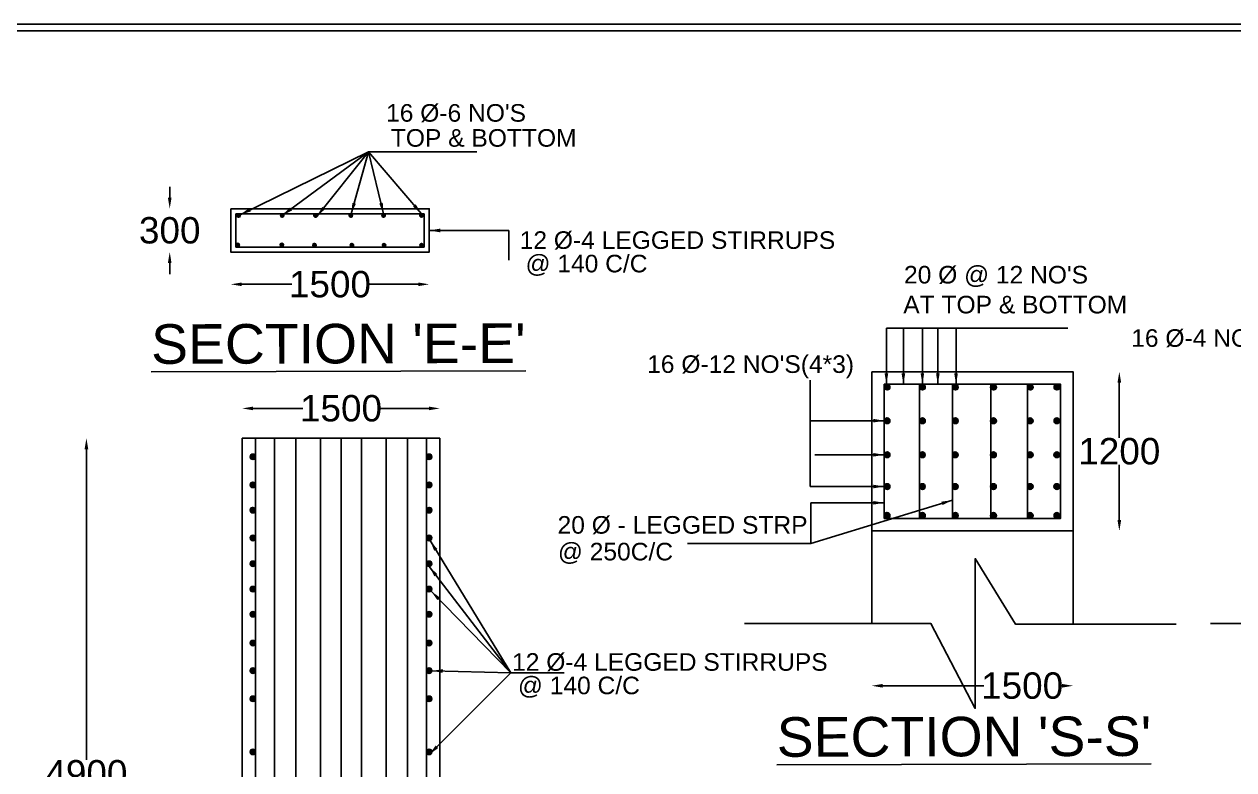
# Model space of a CAD drawing. Header units: inches. Extents: x 528254 to 544982, y -169119 to -158181.
# Drawn here: x 534061 to 536810, y -159877 to -158181 of the extents above; entities that cross this region are included whole.
import ezdxf

# ---------------------------------------------------------------- set-up
doc = ezdxf.new("R2010")
doc.units = ezdxf.units.IN
doc.header["$MEASUREMENT"] = 0
for name, color, linetype in [('DIMENSION', 7, 'Continuous'), ('DRAWING', 7, 'Continuous'), ('TEXT', 7, 'Continuous')]:
    doc.layers.add(name, color=color, linetype=linetype)
doc.styles.get("Standard").update_dxf_attribs({"font": 'arial.ttf', "height": 60})
doc.dimstyles.new('ST100', dxfattribs={"dimtxt": 100, "dimasz": 25, "dimexe": 0, "dimexo": 300, "dimgap": 0.09, "dimtad": 0, "dimtih": 1, "dimtoh": 1, "dimdec": 0, "dimzin": 0, "dimdsep": 46, "dimtxsty": 'Standard', "dimcen": 0, "dimse1": 1, "dimse2": 1, "dimadec": 0, "dimazin": 0, "dimtfac": 1, "dimtdec": 0, "dimtofl": 0, "dimtmove": 0, "dimatfit": 3, "dimfxl": 2000, "dimtolj": 1, "dimtzin": 0, "dimarcsym": 0})
pattern_1 = [(45, (0, 0), (-0.088388347648, 0.088388347648), [])]

# ---------------------------------------------------------------- blocks, each defined once
blk = doc.blocks.new('*D96')
at = {"layer": 'Defpoints', "color": 0, "ltscale": 0.4, "transparency": 16777216}
for p in [(534556.2, -159122.6), (534202.3, -160647.6), (534563.8, -160647.6)]:
    blk.add_point(p, dxfattribs=at)
at = {"layer": 'DIMENSION', "color": 0, "lineweight": -2, "ltscale": 0.4, "transparency": 16777216}
for p, q in [((534202.3, -159147.6), (534202.3, -159854.4)), ((534202.3, -160622.6), (534202.3, -159915.8))]:
    blk.add_line(p, q, dxfattribs=at)
at = {"layer": 'DIMENSION', "color": 0, "ltscale": 0.4, "transparency": 16777216}
for points in [[(534198.2, -159147.6), (534206.5, -159147.6), (534202.3, -159122.6)], [(534198.2, -160622.6), (534206.5, -160622.6), (534202.3, -160647.6)]]:
    blk.add_solid(points, dxfattribs=at)
at = {"layer": 'DIMENSION', "color": 0, "ltscale": 0.4, "transparency": 16777216, "insert": (534202.3, -159885.1), "char_height": 60, "attachment_point": 5}
blk.add_mtext('\\A1;4900', dxfattribs=at)
blk = doc.blocks.new('*D97')
at = {"layer": 'Defpoints', "color": 0, "ltscale": 0.4, "transparency": 16777216}
for p in [(535005.8, -159054.9), (534556.2, -159122.6), (535005.8, -159122.6)]:
    blk.add_point(p, dxfattribs=at)
at = {"layer": 'DIMENSION', "color": 0, "lineweight": -2, "ltscale": 0.4, "transparency": 16777216}
for p, q in [((534581.2, -159054.9), (534694.2, -159054.9)), ((534980.8, -159054.9), (534867.8, -159054.9))]:
    blk.add_line(p, q, dxfattribs=at)
at = {"layer": 'DIMENSION', "color": 0, "ltscale": 0.4, "transparency": 16777216}
for points in [[(534581.2, -159050.8), (534581.2, -159059.1), (534556.2, -159054.9)], [(534980.8, -159050.8), (534980.8, -159059.1), (535005.8, -159054.9)]]:
    blk.add_solid(points, dxfattribs=at)
at = {"layer": 'DIMENSION', "color": 0, "ltscale": 0.4, "transparency": 16777216, "insert": (534781, -159054.9), "char_height": 60, "attachment_point": 5}
blk.add_mtext('\\A1;1500', dxfattribs=at)
blk = doc.blocks.new('*D102')
at = {"layer": 'Defpoints', "color": 0, "ltscale": 0.4, "transparency": 16777216}
for p in [(534530.5, -158699.4), (534981.4, -158699.4), (534981.4, -158772.7)]:
    blk.add_point(p, dxfattribs=at)
at = {"layer": 'DIMENSION', "color": 0, "lineweight": -2, "ltscale": 0.4, "transparency": 16777216}
for p, q in [((534555.5, -158772.7), (534669.2, -158772.7)), ((534956.4, -158772.7), (534842.7, -158772.7))]:
    blk.add_line(p, q, dxfattribs=at)
at = {"layer": 'DIMENSION', "color": 0, "ltscale": 0.4, "transparency": 16777216}
for points in [[(534555.5, -158768.5), (534555.5, -158776.8), (534530.5, -158772.7)], [(534956.4, -158768.5), (534956.4, -158776.8), (534981.4, -158772.7)]]:
    blk.add_solid(points, dxfattribs=at)
at = {"layer": 'DIMENSION', "color": 0, "ltscale": 0.4, "transparency": 16777216, "insert": (534755.9, -158772.7), "char_height": 60, "attachment_point": 5}
blk.add_mtext('\\A1;1500', dxfattribs=at)
blk = doc.blocks.new('*D103')
at = {"layer": 'Defpoints', "color": 0, "ltscale": 0.4, "transparency": 16777216}
for p in [(534530.5, -158600.9), (534391.7, -158699.4), (534530.5, -158699.4)]:
    blk.add_point(p, dxfattribs=at)
at = {"layer": 'DIMENSION', "color": 0, "lineweight": -2, "ltscale": 0.4, "transparency": 16777216}
for p, q in [((534391.7, -158575.9), (534391.7, -158550.9)), ((534391.7, -158724.4), (534391.7, -158749.4))]:
    blk.add_line(p, q, dxfattribs=at)
at = {"layer": 'DIMENSION', "color": 0, "ltscale": 0.4, "transparency": 16777216}
for points in [[(534387.5, -158575.9), (534395.8, -158575.9), (534391.7, -158600.9)], [(534387.5, -158724.4), (534395.8, -158724.4), (534391.7, -158699.4)]]:
    blk.add_solid(points, dxfattribs=at)
at = {"layer": 'DIMENSION', "color": 0, "ltscale": 0.4, "transparency": 16777216, "insert": (534391.7, -158650.2), "char_height": 60, "attachment_point": 5}
blk.add_mtext('\\A1;300', dxfattribs=at)
blk = doc.blocks.new('*D104')
at = {"layer": 'Defpoints', "color": 0, "ltscale": 0.4, "transparency": 16777216}
for p in [(536444.9, -158971.6), (536444.9, -159333.7), (536550, -159333.7)]:
    blk.add_point(p, dxfattribs=at)
at = {"layer": 'DIMENSION', "color": 0, "lineweight": -2, "ltscale": 0.4, "transparency": 16777216}
for p, q in [((536550, -158996.6), (536550, -159121.9)), ((536550, -159308.7), (536550, -159183.4))]:
    blk.add_line(p, q, dxfattribs=at)
at = {"layer": 'DIMENSION', "color": 0, "ltscale": 0.4, "transparency": 16777216}
for points in [[(536545.8, -158996.6), (536554.2, -158996.6), (536550, -158971.6)], [(536545.8, -159308.7), (536554.2, -159308.7), (536550, -159333.7)]]:
    blk.add_solid(points, dxfattribs=at)
at = {"layer": 'DIMENSION', "color": 0, "ltscale": 0.4, "transparency": 16777216, "insert": (536550, -159152.6), "char_height": 60, "attachment_point": 5}
blk.add_mtext('\\A1;1200', dxfattribs=at)
blk = doc.blocks.new('*D105')
at = {"layer": 'Defpoints', "color": 0, "ltscale": 0.4, "transparency": 16777216}
for p in [(535987.2, -159543.4), (536444.9, -159543.4), (536444.9, -159685.7)]:
    blk.add_point(p, dxfattribs=at)
at = {"layer": 'DIMENSION', "color": 0, "lineweight": -2, "ltscale": 0.4, "transparency": 16777216}
for p, q in [((536012.2, -159685.7), (536242.4, -159685.7)), ((536419.9, -159685.7), (536415.9, -159685.7))]:
    blk.add_line(p, q, dxfattribs=at)
at = {"layer": 'DIMENSION', "color": 0, "ltscale": 0.4, "transparency": 16777216}
for points in [[(536012.2, -159681.6), (536012.2, -159689.9), (535987.2, -159685.7)], [(536419.9, -159681.6), (536419.9, -159689.9), (536444.9, -159685.7)]]:
    blk.add_solid(points, dxfattribs=at)
at = {"layer": 'DIMENSION', "color": 0, "ltscale": 0.4, "transparency": 16777216, "insert": (536329.1, -159685.7), "char_height": 60, "attachment_point": 5}
blk.add_mtext('\\A1;1500', dxfattribs=at)

msp = doc.modelspace()

# ---------------------------------------------------------------- hatches: boundary and pattern name
at = {"layer": 'DRAWING', "ltscale": 0.4}
h = msp.add_hatch(dxfattribs=at)
h.set_pattern_fill('ANSI31', color=256, style=0)
h.set_pattern_definition(pattern_1)
h.paths.add_polyline_path([(534552, -158616.2, 1), (534544.4, -158616.2, 1)])
h = msp.add_hatch(dxfattribs=at)
h.set_pattern_fill('ANSI31', color=256, style=0)
h.set_pattern_definition([(45, (99.1671, 0), (-0.088388347648, 0.088388347648), [])])
h.paths.add_polyline_path([(534651.2, -158616.2, 1), (534643.5, -158616.2, 1)])
h = msp.add_hatch(dxfattribs=at)
h.set_pattern_fill('ANSI31', color=256, style=0)
h.set_pattern_definition([(45, (174.68738, 0), (-0.088388347648, 0.088388347648), [])])
h.paths.add_polyline_path([(534726.7, -158616.2, 1), (534719.1, -158616.2, 1)])
h = msp.add_hatch(dxfattribs=at)
h.set_pattern_fill('ANSI31', color=256, style=0)
h.set_pattern_definition([(45, (254.87171, 0), (-0.088388347648, 0.088388347648), [])])
h.paths.add_polyline_path([(534806.9, -158616.2, 1), (534799.3, -158616.2, 1)])
h = msp.add_hatch(dxfattribs=at)
h.set_pattern_fill('ANSI31', color=256, style=0)
h.set_pattern_definition([(45, (329.61149, 0), (-0.088388347648, 0.088388347648), [])])
h.paths.add_polyline_path([(534881.6, -158616.2, 1), (534874, -158616.2, 1)])
h = msp.add_hatch(dxfattribs=at)
h.set_pattern_fill('ANSI31', color=256, style=0)
h.set_pattern_definition([(45, (415.73545, 0), (-0.088388347648, 0.088388347648), [])])
h.paths.add_polyline_path([(534967.8, -158616.2, 1), (534960.1, -158616.2, 1)])
h = msp.add_hatch(dxfattribs=at)
h.set_pattern_fill('ANSI31', color=256, style=0)
h.set_pattern_definition([(45, (-1.97509, -67.01304), (-0.088388347648, 0.088388347648), [])])
h.paths.add_polyline_path([(534550.1, -158683.2, 1), (534542.4, -158683.2, 1)])
h = msp.add_hatch(dxfattribs=at)
h.set_pattern_fill('ANSI31', color=256, style=0)
h.set_pattern_definition([(45, (98.30496, -67.01304), (-0.088388347648, 0.088388347648), [])])
h.paths.add_polyline_path([(534650.3, -158683.2, 1), (534642.7, -158683.2, 1)])
h = msp.add_hatch(dxfattribs=at)
h.set_pattern_fill('ANSI31', color=256, style=0)
h.set_pattern_definition([(45, (172.48435, -67.22873), (-0.088388347648, 0.088388347648), [])])
h.paths.add_polyline_path([(534724.5, -158683.4, 1), (534716.9, -158683.4, 1)])
h = msp.add_hatch(dxfattribs=at)
h.set_pattern_fill('ANSI31', color=256, style=0)
h.set_pattern_definition([(45, (257.71025, -67.4712), (-0.088388347648, 0.088388347648), [])])
h.paths.add_polyline_path([(534809.7, -158683.7, 1), (534802.1, -158683.7, 1)])
h = msp.add_hatch(dxfattribs=at)
h.set_pattern_fill('ANSI31', color=256, style=0)
h.set_pattern_definition([(45, (330.63365, -67.71747), (-0.088388347648, 0.088388347648), [])])
h.paths.add_polyline_path([(534882.7, -158683.9, 1), (534875, -158683.9, 1)])
h = msp.add_hatch(dxfattribs=at)
h.set_pattern_fill('ANSI31', color=256, style=0)
h.set_pattern_definition([(45, (415.85955, -67.47472), (-0.088388347648, 0.088388347648), [])])
h.paths.add_polyline_path([(534967.9, -158683.7, 1), (534960.2, -158683.7, 1)])
h = msp.add_hatch(dxfattribs=at)
h.set_pattern_fill('ANSI31', color=256, style=0)
h.set_pattern_definition([(45, (0, 76.61513), (-0.088388347648, 0.088388347648), [])])
h.paths.add_polyline_path([(536028.7, -159006.3, 1), (536015.8, -159006.3, 1)])
h = msp.add_hatch(dxfattribs=at)
h.set_pattern_fill('ANSI31', color=256, style=0)
h.set_pattern_definition([(45, (80.17453, 76.61513), (-0.088388347648, 0.088388347648), [])])
h.paths.add_polyline_path([(536108.9, -159006.3, 1), (536096, -159006.3, 1)])
h = msp.add_hatch(dxfattribs=at)
h.set_pattern_fill('ANSI31', color=256, style=0)
h.set_pattern_definition([(45, (155.02992, 76.61513), (-0.088388347648, 0.088388347648), [])])
h.paths.add_polyline_path([(536183.7, -159006.3, 1), (536170.8, -159006.3, 1)])
h = msp.add_hatch(dxfattribs=at)
h.set_pattern_fill('ANSI31', color=256, style=0)
h.set_pattern_definition([(45, (241.76717, 76.61513), (-0.088388347648, 0.088388347648), [])])
h.paths.add_polyline_path([(536270.5, -159006.3, 1), (536257.6, -159006.3, 1)])
h = msp.add_hatch(dxfattribs=at)
h.set_pattern_fill('ANSI31', color=256, style=0)
h.set_pattern_definition([(45, (325.36153, 76.61513), (-0.088388347648, 0.088388347648), [])])
h.paths.add_polyline_path([(536354.1, -159006.3, 1), (536341.1, -159006.3, 1)])
h = msp.add_hatch(dxfattribs=at)
h.set_pattern_fill('ANSI31', color=256, style=0)
h.set_pattern_definition([(45, (385.70878, 76.61513), (-0.088388347648, 0.088388347648), [])])
h.paths.add_polyline_path([(536414.4, -159006.3, 1), (536401.5, -159006.3, 1)])
h = msp.add_hatch(dxfattribs=at)
h.set_pattern_fill('ANSI31', color=256, style=0)
h.set_pattern_definition(pattern_1)
h.paths.add_polyline_path([(536028.7, -159082.9, 1), (536015.8, -159082.9, 1)])
h = msp.add_hatch(dxfattribs=at)
h.set_pattern_fill('ANSI31', color=256, style=0)
h.set_pattern_definition([(45, (80.17453, 0), (-0.088388347648, 0.088388347648), [])])
h.paths.add_polyline_path([(536108.9, -159082.9, 1), (536096, -159082.9, 1)])
h = msp.add_hatch(dxfattribs=at)
h.set_pattern_fill('ANSI31', color=256, style=0)
h.set_pattern_definition([(45, (155.02992, 0), (-0.088388347648, 0.088388347648), [])])
h.paths.add_polyline_path([(536183.7, -159082.9, 1), (536170.8, -159082.9, 1)])
h = msp.add_hatch(dxfattribs=at)
h.set_pattern_fill('ANSI31', color=256, style=0)
h.set_pattern_definition([(45, (241.76717, 0), (-0.088388347648, 0.088388347648), [])])
h.paths.add_polyline_path([(536270.5, -159082.9, 1), (536257.6, -159082.9, 1)])
h = msp.add_hatch(dxfattribs=at)
h.set_pattern_fill('ANSI31', color=256, style=0)
h.set_pattern_definition([(45, (325.36153, 0), (-0.088388347648, 0.088388347648), [])])
h.paths.add_polyline_path([(536354.1, -159082.9, 1), (536341.1, -159082.9, 1)])
h = msp.add_hatch(dxfattribs=at)
h.set_pattern_fill('ANSI31', color=256, style=0)
h.set_pattern_definition([(45, (385.70878, 0), (-0.088388347648, 0.088388347648), [])])
h.paths.add_polyline_path([(536414.4, -159082.9, 1), (536401.5, -159082.9, 1)])
h = msp.add_hatch(dxfattribs=at)
h.set_pattern_fill('ANSI31', color=256, style=0)
h.set_pattern_definition([(45, (-0.13021, -77.51685), (-0.088388347648, 0.088388347648), [])])
h.paths.add_polyline_path([(536028.6, -159160.4, 1), (536015.7, -159160.4, 1)])
h = msp.add_hatch(dxfattribs=at)
h.set_pattern_fill('ANSI31', color=256, style=0)
h.set_pattern_definition([(45, (80.04432, -77.51685), (-0.088388347648, 0.088388347648), [])])
h.paths.add_polyline_path([(536108.7, -159160.4, 1), (536095.8, -159160.4, 1)])
h = msp.add_hatch(dxfattribs=at)
h.set_pattern_fill('ANSI31', color=256, style=0)
h.set_pattern_definition([(45, (154.8997, -77.51685), (-0.088388347648, 0.088388347648), [])])
h.paths.add_polyline_path([(536183.6, -159160.4, 1), (536170.7, -159160.4, 1)])
h = msp.add_hatch(dxfattribs=at)
h.set_pattern_fill('ANSI31', color=256, style=0)
h.set_pattern_definition([(45, (241.63696, -77.51685), (-0.088388347648, 0.088388347648), [])])
h.paths.add_polyline_path([(536270.3, -159160.4, 1), (536257.4, -159160.4, 1)])
h = msp.add_hatch(dxfattribs=at)
h.set_pattern_fill('ANSI31', color=256, style=0)
h.set_pattern_definition([(45, (325.23132, -77.51685), (-0.088388347648, 0.088388347648), [])])
h.paths.add_polyline_path([(536353.9, -159160.4, 1), (536341, -159160.4, 1)])
h = msp.add_hatch(dxfattribs=at)
h.set_pattern_fill('ANSI31', color=256, style=0)
h.set_pattern_definition([(45, (385.57857, -77.51685), (-0.088388347648, 0.088388347648), [])])
h.paths.add_polyline_path([(536414.3, -159160.4, 1), (536401.4, -159160.4, 1)])
h = msp.add_hatch(dxfattribs=at)
h.set_pattern_fill('ANSI31', color=256, scale=0.790864, style=0)
h.set_pattern_definition([(45, (113428.30607, -30490.71603), (-0.069903148846, 0.069903148846), [])])
h.paths.add_polyline_path([(534586.8, -159166.1), (534586.8, -159163.8, 0.90895), (534574.6, -159164.9, 0.90895)])
h = msp.add_hatch(dxfattribs=at)
h.set_pattern_fill('ANSI31', color=256, scale=0.790864, style=0)
h.set_pattern_definition([(135, (956133.68772, -30490.71603), (0.069903148846, 0.069903148846), [])])
h.paths.add_polyline_path([(534975.2, -159166.1), (534975.2, -159163.8, -0.90895), (534987.4, -159164.9, -0.90895)])
h = msp.add_hatch(dxfattribs=at)
h.set_pattern_fill('ANSI31', color=256, scale=0.790864, style=0)
h.set_pattern_definition([(45, (113428.30607, -30554.63111), (-0.069903148846, 0.069903148846), [])])
h.paths.add_polyline_path([(534586.8, -159230), (534586.8, -159227.7, 0.90895), (534574.6, -159228.8, 0.90895)])
h = msp.add_hatch(dxfattribs=at)
h.set_pattern_fill('ANSI31', color=256, scale=0.790864, style=0)
h.set_pattern_definition([(135, (956133.68772, -30554.63111), (0.069903148846, 0.069903148846), [])])
h.paths.add_polyline_path([(534975.2, -159230), (534975.2, -159227.7, -0.90895), (534987.4, -159228.8, -0.90895)])
h = msp.add_hatch(dxfattribs=at)
h.set_pattern_fill('ANSI31', color=256, style=0)
h.set_pattern_definition([(45, (-0.13021, -149.64127), (-0.088388347648, 0.088388347648), [])])
h.paths.add_polyline_path([(536028.6, -159232.6, 1), (536015.7, -159232.6, 1)])
h = msp.add_hatch(dxfattribs=at)
h.set_pattern_fill('ANSI31', color=256, style=0)
h.set_pattern_definition([(45, (80.04432, -149.64127), (-0.088388347648, 0.088388347648), [])])
h.paths.add_polyline_path([(536108.7, -159232.6, 1), (536095.8, -159232.6, 1)])
h = msp.add_hatch(dxfattribs=at)
h.set_pattern_fill('ANSI31', color=256, style=0)
h.set_pattern_definition([(45, (154.8997, -149.64127), (-0.088388347648, 0.088388347648), [])])
h.paths.add_polyline_path([(536183.6, -159232.6, 1), (536170.7, -159232.6, 1)])
h = msp.add_hatch(dxfattribs=at)
h.set_pattern_fill('ANSI31', color=256, style=0)
h.set_pattern_definition([(45, (241.63696, -149.64127), (-0.088388347648, 0.088388347648), [])])
h.paths.add_polyline_path([(536270.3, -159232.6, 1), (536257.4, -159232.6, 1)])
h = msp.add_hatch(dxfattribs=at)
h.set_pattern_fill('ANSI31', color=256, style=0)
h.set_pattern_definition([(45, (325.23132, -149.64127), (-0.088388347648, 0.088388347648), [])])
h.paths.add_polyline_path([(536353.9, -159232.6, 1), (536341, -159232.6, 1)])
h = msp.add_hatch(dxfattribs=at)
h.set_pattern_fill('ANSI31', color=256, style=0)
h.set_pattern_definition([(45, (385.57857, -149.64127), (-0.088388347648, 0.088388347648), [])])
h.paths.add_polyline_path([(536414.3, -159232.6, 1), (536401.4, -159232.6, 1)])
h = msp.add_hatch(dxfattribs=at)
h.set_pattern_fill('ANSI31', color=256, scale=0.790864, style=0)
h.set_pattern_definition([(45, (113428.30607, -30612.15924), (-0.069903148846, 0.069903148846), [])])
h.paths.add_polyline_path([(534586.8, -159287.5), (534586.8, -159285.2, 0.90895), (534574.6, -159286.4, 0.90895)])
h = msp.add_hatch(dxfattribs=at)
h.set_pattern_fill('ANSI31', color=256, scale=0.790864, style=0)
h.set_pattern_definition([(135, (956133.68772, -30612.15924), (0.069903148846, 0.069903148846), [])])
h.paths.add_polyline_path([(534975.2, -159287.5), (534975.2, -159285.2, -0.90895), (534987.4, -159286.4, -0.90895)])
h = msp.add_hatch(dxfattribs=at)
h.set_pattern_fill('ANSI31', color=256, style=0)
h.set_pattern_definition([(45, (0, -215.25505), (-0.088388347648, 0.088388347648), [])])
h.paths.add_polyline_path([(536028.7, -159298.2, 1), (536015.8, -159298.2, 1)])
h = msp.add_hatch(dxfattribs=at)
h.set_pattern_fill('ANSI31', color=256, style=0)
h.set_pattern_definition([(45, (80.17453, -215.25505), (-0.088388347648, 0.088388347648), [])])
h.paths.add_polyline_path([(536108.9, -159298.2, 1), (536096, -159298.2, 1)])
h = msp.add_hatch(dxfattribs=at)
h.set_pattern_fill('ANSI31', color=256, style=0)
h.set_pattern_definition([(45, (155.02992, -215.25505), (-0.088388347648, 0.088388347648), [])])
h.paths.add_polyline_path([(536183.7, -159298.2, 1), (536170.8, -159298.2, 1)])
h = msp.add_hatch(dxfattribs=at)
h.set_pattern_fill('ANSI31', color=256, style=0)
h.set_pattern_definition([(45, (241.76717, -215.25505), (-0.088388347648, 0.088388347648), [])])
h.paths.add_polyline_path([(536270.5, -159298.2, 1), (536257.6, -159298.2, 1)])
h = msp.add_hatch(dxfattribs=at)
h.set_pattern_fill('ANSI31', color=256, style=0)
h.set_pattern_definition([(45, (325.36153, -215.25505), (-0.088388347648, 0.088388347648), [])])
h.paths.add_polyline_path([(536354.1, -159298.2, 1), (536341.1, -159298.2, 1)])
h = msp.add_hatch(dxfattribs=at)
h.set_pattern_fill('ANSI31', color=256, style=0)
h.set_pattern_definition([(45, (385.70878, -215.25505), (-0.088388347648, 0.088388347648), [])])
h.paths.add_polyline_path([(536414.4, -159298.2, 1), (536401.5, -159298.2, 1)])
h = msp.add_hatch(dxfattribs=at)
h.set_pattern_fill('ANSI31', color=256, scale=0.790864, style=0)
h.set_pattern_definition([(45, (113428.30607, -30675.39939), (-0.069903148846, 0.069903148846), [])])
h.paths.add_polyline_path([(534586.8, -159350.8), (534586.8, -159348.4, 0.90895), (534574.6, -159349.6, 0.90895)])
h = msp.add_hatch(dxfattribs=at)
h.set_pattern_fill('ANSI31', color=256, scale=0.790864, style=0)
h.set_pattern_definition([(135, (956133.68772, -30675.39939), (0.069903148846, 0.069903148846), [])])
h.paths.add_polyline_path([(534975.2, -159350.8), (534975.2, -159348.4, -0.90895), (534987.4, -159349.6, -0.90895)])
h = msp.add_hatch(dxfattribs=at)
h.set_pattern_fill('ANSI31', color=256, scale=0.790864, style=0)
h.set_pattern_definition([(45, (113428.30607, -30734.02272), (-0.069903148846, 0.069903148846), [])])
h.paths.add_polyline_path([(534586.8, -159409.4), (534586.8, -159407.1, 0.90895), (534574.6, -159408.2, 0.90895)])
h = msp.add_hatch(dxfattribs=at)
h.set_pattern_fill('ANSI31', color=256, scale=0.790864, style=0)
h.set_pattern_definition([(135, (956133.68772, -30734.02272), (0.069903148846, 0.069903148846), [])])
h.paths.add_polyline_path([(534975.2, -159409.4), (534975.2, -159407.1, -0.90895), (534987.4, -159408.2, -0.90895)])
h = msp.add_hatch(dxfattribs=at)
h.set_pattern_fill('ANSI31', color=256, scale=0.790864, style=0)
h.set_pattern_definition([(45, (113428.30607, -30791.72575), (-0.069903148846, 0.069903148846), [])])
h.paths.add_polyline_path([(534586.8, -159467.1), (534586.8, -159464.8, 0.90895), (534574.6, -159465.9, 0.90895)])
h = msp.add_hatch(dxfattribs=at)
h.set_pattern_fill('ANSI31', color=256, scale=0.790864, style=0)
h.set_pattern_definition([(135, (956133.68772, -30791.72575), (0.069903148846, 0.069903148846), [])])
h.paths.add_polyline_path([(534975.2, -159467.1), (534975.2, -159464.8, -0.90895), (534987.4, -159465.9, -0.90895)])
h = msp.add_hatch(dxfattribs=at)
h.set_pattern_fill('ANSI31', color=256, scale=0.790864, style=0)
h.set_pattern_definition([(45, (113428.30607, -30848.84578), (-0.069903148846, 0.069903148846), [])])
h.paths.add_polyline_path([(534586.8, -159524.2), (534586.8, -159521.9, 0.90895), (534574.6, -159523.1, 0.90895)])
h = msp.add_hatch(dxfattribs=at)
h.set_pattern_fill('ANSI31', color=256, scale=0.790864, style=0)
h.set_pattern_definition([(135, (956133.68772, -30848.84578), (0.069903148846, 0.069903148846), [])])
h.paths.add_polyline_path([(534975.2, -159524.2), (534975.2, -159521.9, -0.90895), (534987.4, -159523.1, -0.90895)])
h = msp.add_hatch(dxfattribs=at)
h.set_pattern_fill('ANSI31', color=256, scale=0.790864, style=0)
h.set_pattern_definition([(45, (113428.30607, -30914.3551), (-0.069903148846, 0.069903148846), [])])
h.paths.add_polyline_path([(534586.8, -159589.7), (534586.8, -159587.4, 0.90895), (534574.6, -159588.6, 0.90895)])
h = msp.add_hatch(dxfattribs=at)
h.set_pattern_fill('ANSI31', color=256, scale=0.790864, style=0)
h.set_pattern_definition([(135, (956133.68772, -30914.3551), (0.069903148846, 0.069903148846), [])])
h.paths.add_polyline_path([(534975.2, -159589.7), (534975.2, -159587.4, -0.90895), (534987.4, -159588.6, -0.90895)])
h = msp.add_hatch(dxfattribs=at)
h.set_pattern_fill('ANSI31', color=256, scale=0.790864, style=0)
h.set_pattern_definition([(45, (113428.30607, -30977.18715), (-0.069903148846, 0.069903148846), [])])
h.paths.add_polyline_path([(534586.8, -159652.6), (534586.8, -159650.2, 0.90895), (534574.6, -159651.4, 0.90895)])
h = msp.add_hatch(dxfattribs=at)
h.set_pattern_fill('ANSI31', color=256, scale=0.790864, style=0)
h.set_pattern_definition([(135, (956133.68772, -30977.18715), (0.069903148846, 0.069903148846), [])])
h.paths.add_polyline_path([(534975.2, -159652.6), (534975.2, -159650.2, -0.90895), (534987.4, -159651.4, -0.90895)])
h = msp.add_hatch(dxfattribs=at)
h.set_pattern_fill('ANSI31', color=256, scale=0.790864, style=0)
h.set_pattern_definition([(45, (113428.30607, -31041.10224), (-0.069903148846, 0.069903148846), [])])
h.paths.add_polyline_path([(534586.8, -159716.5), (534586.8, -159714.1, 0.90895), (534574.6, -159715.3, 0.90895)])
h = msp.add_hatch(dxfattribs=at)
h.set_pattern_fill('ANSI31', color=256, scale=0.790864, style=0)
h.set_pattern_definition([(135, (956133.68772, -31041.10224), (0.069903148846, 0.069903148846), [])])
h.paths.add_polyline_path([(534975.2, -159716.5), (534975.2, -159714.1, -0.90895), (534987.4, -159715.3, -0.90895)])
h = msp.add_hatch(dxfattribs=at)
h.set_pattern_fill('ANSI31', color=256, scale=0.790864, style=0)
h.set_pattern_definition([(45, (113428.30607, -31161.87052), (-0.069903148846, 0.069903148846), [])])
h.paths.add_polyline_path([(534586.8, -159837.2), (534586.8, -159834.9, 0.90895), (534574.6, -159836.1, 0.90895)])
h = msp.add_hatch(dxfattribs=at)
h.set_pattern_fill('ANSI31', color=256, scale=0.790864, style=0)
h.set_pattern_definition([(135, (956133.68772, -31161.87052), (0.069903148846, 0.069903148846), [])])
h.paths.add_polyline_path([(534975.2, -159837.2), (534975.2, -159834.9, -0.90895), (534987.4, -159836.1, -0.90895)])

# ---------------------------------------------------------------- linework, layer by layer
for points in [[(544982.5, -158181), (528254, -158181), (528254, -169119), (544982.5, -169119)], [(544967, -158196.5), (528269.5, -158196.5), (528269.5, -169103.5), (544967, -169103.5)], [(534530.5, -158600.9), (534981.4, -158600.9), (534981.4, -158699.4), (534530.5, -158699.4)], [(534542.1, -158612.4), (534969.8, -158612.4), (534969.8, -158687.9), (534542.1, -158687.9)], [(535987.2, -158971.6), (536444.9, -158971.6), (536444.9, -159333.7), (535987.2, -159333.7)], [(536015.7, -159000.1), (536416.4, -159000.1), (536416.4, -159305.2), (536015.7, -159305.2)]]:
    msp.add_lwpolyline(points, close=True, dxfattribs=at)
for points in [[(536096, -159000.1), (536096, -159305.2)], [(536170.8, -159000.1), (536170.8, -159305.2)], [(536257.6, -159000.1), (536257.6, -159305.2)], [(536341.1, -159000.1), (536341.1, -159305.2)], [(534556.2, -160647.6), (534556.2, -159122.6)], [(534556.2, -159122.6), (535005.8, -159122.6)], [(534586.7, -159122.6), (534586.7, -160647.6)], [(534630, -160647.6), (534630, -159122.6)], [(534678.3, -160647.6), (534678.3, -159122.6)], [(534734.2, -160647.6), (534734.2, -159122.6)], [(534781, -160602.6), (534781, -159122.6)], [(534827.8, -160647.2), (534827.8, -159122.6)], [(534883.6, -160647.2), (534883.6, -159122.6)], [(534932, -160647.2), (534932, -159122.6)], [(534975.3, -159122.6), (534975.3, -160647.2)], [(535005.8, -160647.2), (535005.8, -159122.6)], [(535987.2, -159333.7), (535987.2, -159543.4)], [(536444.9, -159333.7), (536444.9, -159543.4)], [(535698, -159544.4), (536121.9, -159544.4), (536222.6, -159737.3), (536222.6, -159396.3), (536313.7, -159545.6), (536679.5, -159545.6)], [(536757, -159544.4), (537180.9, -159544.4), (537281.6, -159737.3), (537281.6, -159396.3), (537372.7, -159545.6), (537738.5, -159545.6)]]:
    msp.add_lwpolyline(points, dxfattribs=at)
for centre, radius in [((534548.2, -158616.2), 3.82), ((534647.4, -158616.2), 3.82), ((534722.9, -158616.2), 3.82), ((534803.1, -158616.2), 3.82), ((534877.8, -158616.2), 3.82), ((534963.9, -158616.2), 3.82), ((534546.2, -158683.2), 3.82), ((534646.5, -158683.2), 3.82), ((534720.7, -158683.4), 3.82), ((534805.9, -158683.7), 3.82), ((534878.8, -158683.9), 3.82), ((534964.1, -158683.7), 3.82), ((536022.2, -159006.3), 6.46), ((536102.4, -159006.3), 6.46), ((536177.3, -159006.3), 6.46), ((536264, -159006.3), 6.46), ((536347.6, -159006.3), 6.46), ((536408, -159006.3), 6.46), ((536022.2, -159082.9), 6.46), ((536102.4, -159082.9), 6.46), ((536177.3, -159082.9), 6.46), ((536264, -159082.9), 6.46), ((536347.6, -159082.9), 6.46), ((536408, -159082.9), 6.46), ((536022.1, -159160.4), 6.46), ((536102.3, -159160.4), 6.46), ((536177.1, -159160.4), 6.46), ((536263.9, -159160.4), 6.46), ((536347.5, -159160.4), 6.46), ((536407.8, -159160.4), 6.46), ((534580.7, -159164.9), 6.16), ((534981.3, -159164.9), 6.16), ((534580.7, -159228.8), 6.16), ((534981.3, -159228.8), 6.16), ((536022.1, -159232.6), 6.46), ((536102.3, -159232.6), 6.46), ((536177.1, -159232.6), 6.46), ((536263.9, -159232.6), 6.46), ((536347.5, -159232.6), 6.46), ((536407.8, -159232.6), 6.46), ((534580.7, -159286.4), 6.16), ((534981.3, -159286.4), 6.16), ((536022.2, -159298.2), 6.46), ((536102.4, -159298.2), 6.46), ((536177.3, -159298.2), 6.46), ((536264, -159298.2), 6.46), ((536347.6, -159298.2), 6.46), ((536408, -159298.2), 6.46), ((534580.7, -159349.6), 6.16), ((534981.3, -159349.6), 6.16), ((534580.7, -159408.2), 6.16), ((534981.3, -159408.2), 6.16), ((534580.7, -159465.9), 6.16), ((534981.3, -159465.9), 6.16), ((534580.7, -159523.1), 6.16), ((534981.3, -159523.1), 6.16), ((534580.7, -159588.6), 6.16), ((534981.3, -159588.6), 6.16), ((534580.7, -159651.4), 6.16), ((534981.3, -159651.4), 6.16), ((534580.7, -159715.3), 6.16), ((534981.3, -159715.3), 6.16), ((534580.7, -159836.1), 6.16), ((534981.3, -159836.1), 6.16)]:
    msp.add_circle(centre, radius, dxfattribs=at)
at = {"layer": 'TEXT', "ltscale": 0.4}
msp.add_lwpolyline([(535847.2, -159232.6), (535847.2, -158990.3)], dxfattribs=at)

# ---------------------------------------------------------------- texts
at = {"layer": 'TEXT'}
for s, p in [("16 Ø-6 NO'S", (534883.4, -158402.8)), ('TOP & BOTTOM', (534894.2, -158459.7)), ('12 Ø-4 LEGGED STIRRUPS', (535187.1, -158692.1)), ('@ 140 C/C', (535200.4, -158745.5)), ("20 Ø @ 12 NO'S", (536060.6, -158770.8)), ('AT TOP & BOTTOM', (536058.9, -158838.8)), ("16 Ø-4 NO'S(4*1)", (536577, -158914.8)), ("16 Ø-12 NO'S(4*3)", (535476.8, -158974.2)), ('20 Ø - LEGGED STRP', (535273.2, -159339.8)), ('@ 250C/C', (535274, -159400.6)), ('12 Ø-4 LEGGED STIRRUPS', (535169.8, -159651.6)), ('@ 140 C/C', (535183.1, -159705))]:
    msp.add_text(s, height=40, dxfattribs=at).set_placement(p)
for s, p in [("%%USECTION 'E-E'", (534349.5, -158953.6)), ("%%USECTION 'S-S'", (535771.4, -159847.3))]:
    msp.add_text(s, height=90, rotation=0.1412, dxfattribs=at).set_placement(p)

# ---------------------------------------------------------------- dimensions: what is measured, and where the dimension line sits
at = {"layer": 'DIMENSION', "ltscale": 0.4}
for base, p1, p2, text, picture, middle in [((534391.7, -158699.4), (534530.5, -158600.9), (534530.5, -158699.4), '300', '*D103', (534391.7, -158650.2)), ((536550, -159333.7), (536444.9, -158971.6), (536444.9, -159333.7), '1200', '*D104', (536550, -159152.6)), ((534202.3, -160647.6), (534556.2, -159122.6), (534563.8, -160647.6), '4900', '*D96', (534202.3, -159885.1))]:
    dim = msp.add_linear_dim(base=base, p1=p1, p2=p2, angle=90, text=text, dimstyle='ST100', dxfattribs=at)
    dim.commit()
    dim.dimension.update_dxf_attribs({"geometry": picture, "text_midpoint": middle})
for base, p1, p2, picture, middle in [((534981.4, -158772.7), (534530.5, -158699.4), (534981.4, -158699.4), '*D102', (534755.9, -158772.7)), ((535005.8, -159054.9), (534556.2, -159122.6), (535005.8, -159122.6), '*D97', (534781, -159054.9))]:
    dim = msp.add_linear_dim(base=base, p1=p1, p2=p2, text='1500', dimstyle='ST100', dxfattribs=at)
    dim.commit()
    dim.dimension.update_dxf_attribs({"geometry": picture, "text_midpoint": middle})
dim = msp.add_linear_dim(base=(536444.9, -159685.7), p1=(535987.2, -159543.4), p2=(536444.9, -159543.4), text='1500', dimstyle='ST100', dxfattribs=at)
dim.commit()
dim.dimension.update_dxf_attribs({"geometry": '*D105', "text_midpoint": (536329.1, -159685.7), "dimtype": 160})

# ---------------------------------------------------------------- leaders
at = {"layer": 'TEXT', "ltscale": 0.4}
for points in [[(534551.5, -158614.3), (534843.6, -158471), (535089.5, -158471)], [(534647.4, -158616.2), (534843.6, -158471)], [(534725.9, -158618.6), (534843.6, -158471)], [(534804.1, -158612.5), (534843.6, -158471)], [(534877.8, -158612.4), (534843.6, -158471)], [(534963.9, -158612.4), (534843.6, -158471)], [(534981.4, -158650.2), (535162.3, -158650.2), (535162.3, -158717.5)], [(536020.6, -159000.1), (536020.6, -158872.7), (536432.9, -158872.7)], [(536059.2, -159000.1), (536059.2, -158872.7)], [(536102.4, -158999.9), (536102.4, -158872.7)], [(536137.5, -159000.1), (536137.5, -158872.7)], [(536178.9, -159000.1), (536178.9, -158872.7)], [(536015.8, -159082.9), (535847.1, -159082.9)], [(536015.7, -159160.4), (535858.3, -159160.4)], [(536015.7, -159232.6), (535847.2, -159232.6)], [(536170.8, -159263.6), (535848.9, -159361.8), (535568.7, -159361.8)], [(536015.7, -159269.6), (535848.9, -159269.6), (535848.9, -159361.8)], [(534983.3, -159355.4), (535167.2, -159656.6), (535288.2, -159656.6)], [(534981.3, -159414.4), (535167.2, -159656.6)], [(534985.6, -159470.3), (535167.2, -159656.6)], [(534987.4, -159651.6), (535167.2, -159656.6)], [(534981.3, -159842.2), (535167.2, -159656.6)]]:
    msp.add_leader(points, dimstyle='ST100', override={"dimgap": 0.09, "dimtad": 0}, dxfattribs=at)

doc.saveas('drawing.dxf')
